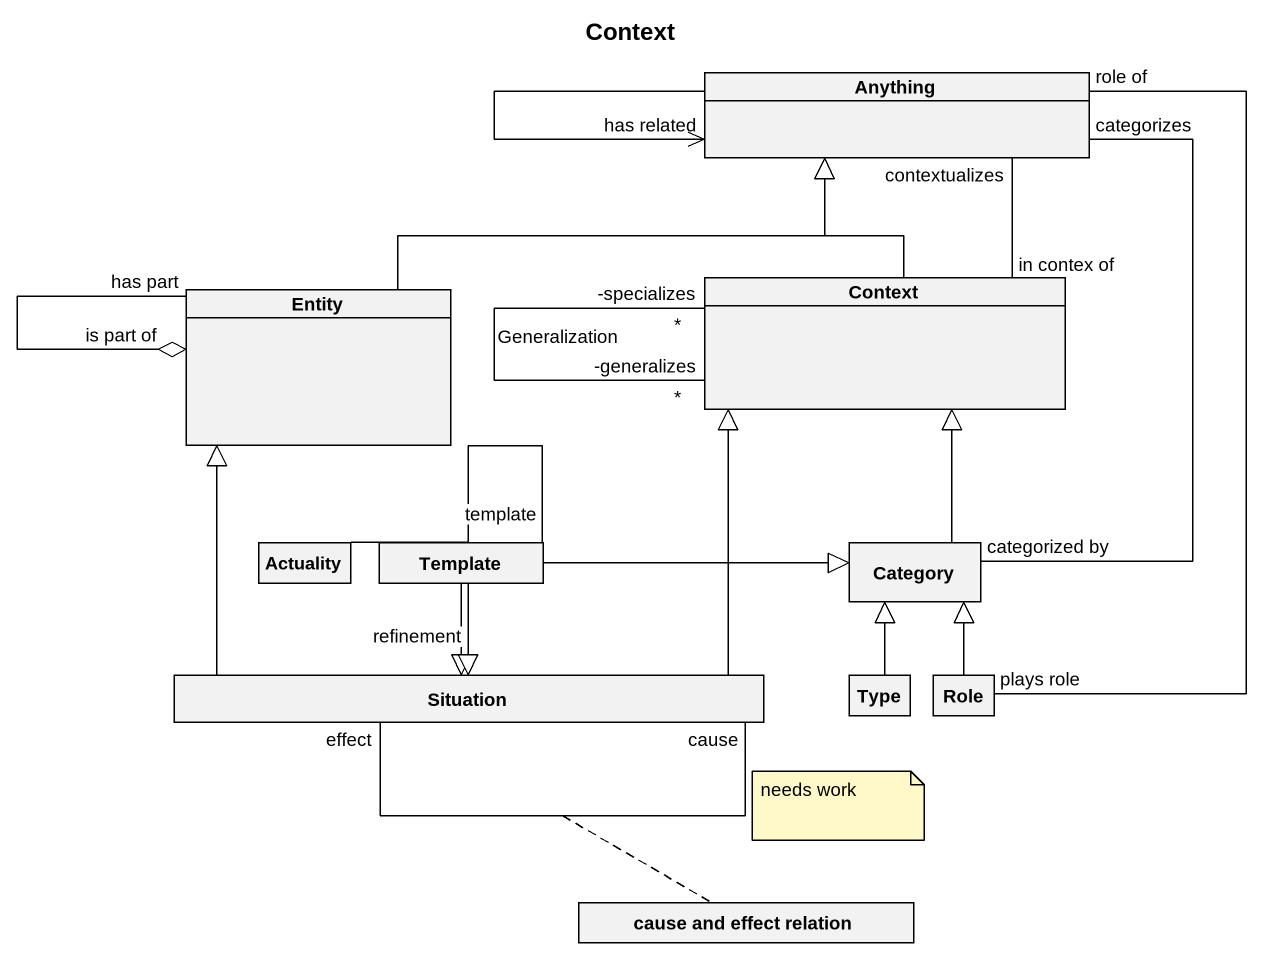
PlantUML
@startuml
title Context
hide circle
hide empty members
class Anything
class "Entity" as Entity_
class Context
class Actuality
class Template
class Category
class Situation
class Type
class Role
class "cause and effect relation" as cause_and_effect_relation
Anything --> "has related" Anything
Entity_ -right-|> Anything
Entity_ "is part of" o-- "has part" Entity_
Context -up-|> Anything
Context "in contex of" -up- "contextualizes" Anything
Context "-specializes\n*" -- "-generalizes\n*" Context : Generalization
Actuality --|> Situation
Template -right-|> Category
Template "template" -- "refinement" Situation
Template --|> Situation
Category "categorized by" -up- "categorizes" Anything
Category -up-|> Context
Situation -up-|> Entity_
Situation -up-|> Context
Situation "effect" -- "cause" Situation
(Situation, Situation) .. cause_and_effect_relation
Type -up-|> Category
Role "plays role" -up- "role of" Anything
Role -up-|> Category
note as N1
  needs work
end note
@enduml
